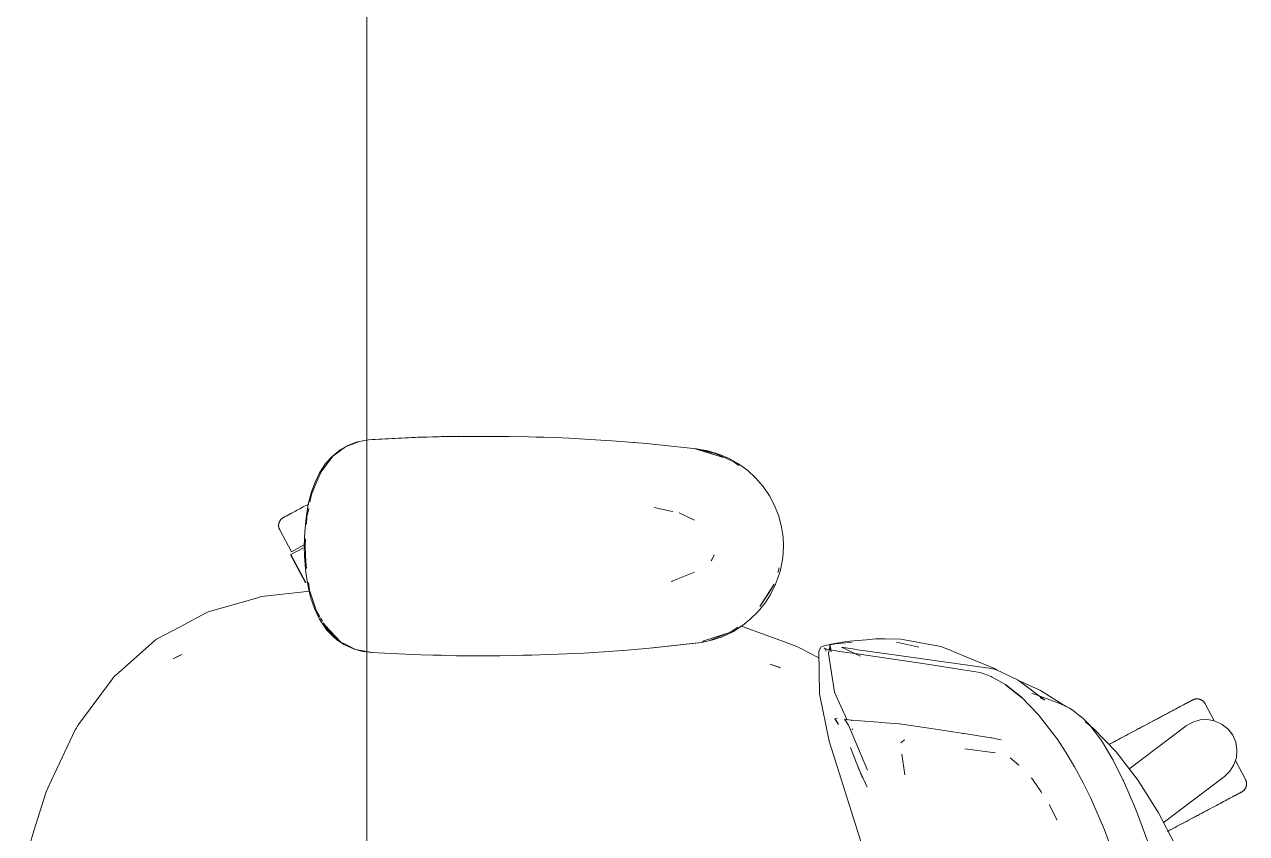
# Model space of a CAD drawing. Header units: millimetres. Extents: x 79795 to 317870, y -36033 to 97293.
# Drawn here: x 228695 to 229234, y 33318 to 33676 of the extents above; entities that cross this region are included whole.
import ezdxf

# ---------------------------------------------------------------- set-up
doc = ezdxf.new("R2010")
doc.units = ezdxf.units.MM
doc.header["$MEASUREMENT"] = 0
doc.layers.add('G-IMPT', color=8, linetype='CONTINUOUS', lineweight=9)
doc.layers.add('I-FURN', color=8, linetype='CONTINUOUS', lineweight=9)

msp = doc.modelspace()

# ---------------------------------------------------------------- linework, layer by layer
at = {"layer": 'G-IMPT'}
for p, q in [((228846.5, 33492.26), (228844.85, 33492.01)), ((228868.28, 33493.35), (228846.5, 33492.26)), ((228867.07, 33493.31), (228846.5, 33492.26)), ((228846.5, 33492.26), (228848.1, 33492.38)), ((228868.28, 33493.35), (228848.1, 33492.38)), ((228888.47, 33493.82), (228867.07, 33493.31)), ((228878.63, 33493.65), (228867.07, 33493.31)), ((228867.07, 33493.31), (228868.28, 33493.35)), ((228888.47, 33493.82), (228868.28, 33493.35)), ((228878.63, 33493.65), (228897.86, 33493.86)), ((228888.47, 33493.82), (228878.63, 33493.65)), ((228908.65, 33493.77), (228878.63, 33493.65)), ((228886.43, 33493.79), (228884.52, 33493.72)), ((228888.47, 33493.78), (228886.43, 33493.79)), ((228908.65, 33493.77), (228888.47, 33493.82)), ((228908.65, 33493.77), (228897.86, 33493.86)), ((228908.65, 33493.77), (228917.07, 33493.6)), ((228928.83, 33493.22), (228917.07, 33493.6)), ((228922.01, 33493.47), (228920.51, 33493.48)), ((228923.94, 33493.36), (228922.01, 33493.47)), ((228928.83, 33493.22), (228934.85, 33492.96)), ((228948.99, 33492.15), (228934.85, 33492.96)), ((228954.08, 33491.83), (228948.99, 33492.15)), ((228834.03, 33487.85), (228830.29, 33484.77)), ((228836.44, 33489.14), (228830.81, 33484.97)), ((228837.47, 33489.8), (228834.03, 33487.85)), ((228842.63, 33491.55), (228836.44, 33489.14)), ((228837.47, 33489.8), (228841.11, 33491.2)), ((228842.45, 33491.57), (228841.11, 33491.2)), ((228842.45, 33491.57), (228844.85, 33492.01)), ((228842.63, 33491.55), (228845.8, 33492.03)), ((228954.08, 33491.83), (228969.14, 33490.58)), ((228962.26, 33491.18), (228963.94, 33491.01)), ((228969.14, 33490.58), (228973.27, 33490.23)), ((228973.27, 33490.23), (228991.19, 33488.33)), ((228990.68, 33488.33), (229003.14, 33484.5)), ((228990.68, 33488.33), (228993.99, 33487.41)), ((228991.19, 33488.33), (228996.24, 33487.43)), ((228999.65, 33486.28), (228991.24, 33488.2)), ((229003.14, 33484.5), (228993.99, 33487.41)), ((229001.1, 33485.97), (228996.24, 33487.43)), ((228824.97, 33477.68), (228827.62, 33481.73)), ((228830.81, 33484.97), (228825.6, 33478.18)), ((228827.62, 33481.73), (228830.29, 33484.77)), ((228999.65, 33486.28), (229007.71, 33482.55)), ((229005.34, 33484.16), (229001.1, 33485.97)), ((229005.34, 33484.16), (229009.78, 33481.64)), ((229009.82, 33480.95), (229007.71, 33482.55)), ((229013.86, 33478.65), (229009.78, 33481.64)), ((228824.97, 33477.68), (228822.99, 33473.61)), ((228825.6, 33478.18), (228823.76, 33473.79)), ((229013.86, 33478.65), (229017.3, 33475.48)), ((228821.4, 33469.28), (228822.99, 33473.61)), ((228821.43, 33468.16), (228823.76, 33473.79)), ((229020.62, 33471.65), (229017.3, 33475.48)), ((229023.45, 33467.48), (229020.62, 33471.65)), ((228821.4, 33469.28), (228819.97, 33463.8)), ((228821.43, 33468.16), (228820.72, 33464.7)), ((229023.45, 33467.48), (229025.64, 33463.32)), ((228818.97, 33457.86), (228819.97, 33463.8)), ((228820.16, 33461.95), (228819.39, 33458.2)), ((228972.48, 33462.36), (228979.91, 33460.79)), ((228980.8, 33460.55), (228979.91, 33460.79)), ((228990.31, 33456.75), (228983.53, 33460.02)), ((229025.64, 33463.32), (229027.48, 33458.6)), ((228818.97, 33457.86), (228818.41, 33451.71)), ((228819.39, 33458.2), (228819.19, 33455)), ((229028.74, 33453.74), (229027.48, 33458.6)), ((228818.23, 33445.38), (228818.41, 33451.71)), ((229028.74, 33453.74), (229029.39, 33449.22)), ((229029.56, 33445.38), (229029.39, 33449.22)), ((228818.32, 33440.87), (228818.23, 33445.38)), ((228818.79, 33448.48), (228818.6, 33445.38)), ((228818.83, 33438.21), (228818.6, 33445.38)), ((229029.56, 33445.38), (229029.26, 33440.34)), ((228818.32, 33440.87), (228818.89, 33433.55)), ((228818.83, 33438.21), (228819.22, 33435.43)), ((228997.93, 33439.33), (228997.63, 33438.88)), ((228998.94, 33441.55), (228997.93, 33439.33)), ((229029.26, 33440.34), (229028.38, 33435.39)), ((228820.01, 33426.79), (228818.89, 33433.55)), ((228979.98, 33429.66), (228990.4, 33433.8)), ((229026.11, 33428.49), (229027.82, 33433.26)), ((229027.02, 33433.7), (229027.64, 33435.73)), ((229028.38, 33435.39), (229027.82, 33433.26)), ((228820.1, 33429.24), (228820.56, 33425.95)), ((228979.98, 33429.66), (228980.8, 33429.82)), ((229025.46, 33428.58), (229019.14, 33418.63)), ((229025.46, 33428.58), (229023.3, 33424.9)), ((229026.11, 33428.49), (229023.86, 33423.98)), ((228797.14, 33422.39), (228775.79, 33416.39)), ((228797.14, 33422.39), (228799.4, 33423.03)), ((228820.68, 33425.45), (228799.4, 33423.03)), ((228820.99, 33422.87), (228820.01, 33426.79)), ((228820.56, 33425.95), (228823.59, 33416.56)), ((228820.99, 33422.87), (228822.72, 33417.78)), ((229023.3, 33424.9), (229019.14, 33418.63)), ((229023.86, 33423.98), (229021.6, 33420.43)), ((228822.72, 33417.78), (228824.93, 33413.14)), ((229018.41, 33416.45), (229021.6, 33420.43)), ((228774.68, 33415.79), (228763.44, 33409.78)), ((228775.79, 33416.39), (228774.68, 33415.79)), ((228823.59, 33416.56), (228825.05, 33414.11)), ((228824.93, 33413.14), (228825.74, 33411.77)), ((228825.33, 33413.64), (228826.2, 33412.2)), ((228828.18, 33408.31), (228825.74, 33411.77)), ((228826.67, 33411.41), (228828.55, 33408.26)), ((229014.8, 33412.9), (229011.5, 33410.28)), ((229018.41, 33416.45), (229014.8, 33412.9)), ((228763.44, 33409.78), (228753.01, 33404.2)), ((228827.36, 33410.34), (228828.64, 33408.87)), ((228827.36, 33410.34), (228834.26, 33402.95)), ((228831.05, 33405.27), (228828.18, 33408.31)), ((228828.55, 33408.26), (228834.26, 33402.95)), ((228828.77, 33408.72), (228831.85, 33405.19)), ((229005.85, 33407.16), (228993.99, 33403.34)), ((229003.14, 33406.26), (228993.99, 33403.34)), ((228996.63, 33403.55), (229004.81, 33406.75)), ((229007.17, 33407.55), (229002.59, 33405.36)), ((229005.85, 33407.16), (229003.14, 33406.26)), ((229005.85, 33407.16), (229009.43, 33409.58)), ((229007.17, 33407.55), (229011.5, 33410.28)), ((229010.6, 33410.16), (229029.54, 33403.22)), ((228737.56, 33390.59), (228752.34, 33403.61)), ((228752.34, 33403.61), (228753.01, 33404.2)), ((228831.05, 33405.27), (228832.37, 33404.13)), ((228834.26, 33402.95), (228831.85, 33405.19)), ((228835.59, 33401.93), (228832.37, 33404.13)), ((228836.5, 33401.85), (228834.26, 33402.95)), ((228835.59, 33401.93), (228839.91, 33399.94)), ((228836.5, 33401.85), (228840.76, 33399.75)), ((228972.06, 33400.41), (228960.66, 33399.42)), ((228993.5, 33402.76), (228970.54, 33400.3)), ((228970.54, 33400.3), (228990.68, 33402.43)), ((228993.5, 33402.76), (228972.06, 33400.41)), ((228993.5, 33402.76), (228990.68, 33402.43)), ((228993.5, 33402.76), (228998.46, 33403.91)), ((228993.57, 33402.97), (228996.63, 33403.55)), ((229002.59, 33405.36), (228998.46, 33403.91)), ((229029.54, 33403.22), (229035.51, 33401.03)), ((229037.27, 33400.11), (229035.51, 33401.03)), ((229046.09, 33400.68), (229045.72, 33400.19)), ((229046.63, 33401), (229046.09, 33400.68)), ((229046.63, 33401), (229048.49, 33401.55)), ((229051.77, 33402.09), (229048.49, 33401.55)), ((229050.1, 33401.49), (229049.41, 33397.91)), ((229052.18, 33402.35), (229049.86, 33401.9)), ((229050.58, 33398.62), (229049.86, 33401.9)), ((229050.58, 33398.62), (229050.1, 33401.49)), ((229051.77, 33402.09), (229052.38, 33402.16)), ((229056.43, 33403.16), (229052.18, 33402.35)), ((229052.38, 33402.16), (229057.07, 33402.68)), ((229055.19, 33400.76), (229063.6, 33396.78)), ((229055.19, 33400.76), (229056.06, 33400.62)), ((229061.08, 33399.79), (229056.06, 33400.62)), ((229056.9, 33403.2), (229056.43, 33403.16)), ((229056.9, 33403.2), (229066.23, 33404)), ((229057.07, 33402.68), (229059.66, 33402.89)), ((229066.23, 33404), (229070.18, 33404.35)), ((229074.35, 33404.34), (229070.18, 33404.35)), ((229081.32, 33404.32), (229074.35, 33404.34)), ((229079.46, 33402.91), (229088.76, 33400.86)), ((229081.32, 33404.32), (229099.02, 33401.08)), ((229088.76, 33400.86), (229089.34, 33400.71)), ((229099.02, 33401.08), (229102.88, 33399.49)), ((228760.31, 33395.59), (228764.2, 33397.54)), ((228760.31, 33395.59), (228762.61, 33396.76)), ((228762.61, 33396.76), (228764.2, 33397.54)), ((228843.87, 33398.88), (228839.91, 33399.94)), ((228840.76, 33399.75), (228845.8, 33398.81)), ((228845.8, 33398.63), (228843.87, 33398.88)), ((228845.8, 33398.81), (228848.1, 33398.38)), ((228847.88, 33398.38), (228845.8, 33398.63)), ((228853.54, 33398.09), (228847.88, 33398.38)), ((228853.54, 33398.09), (228866.1, 33397.48)), ((228869.65, 33397.35), (228866.1, 33397.48)), ((228885.32, 33396.98), (228869.65, 33397.35)), ((228873.05, 33397.3), (228876.37, 33397.15)), ((228878.59, 33397.15), (228876.37, 33397.15)), ((228885.32, 33396.98), (228889.83, 33396.92)), ((228889.83, 33396.92), (228904.54, 33396.93)), ((228910.01, 33397), (228904.54, 33396.93)), ((228910.01, 33397), (228922.32, 33397.3)), ((228916.79, 33397.14), (228914.71, 33397.14)), ((228918.45, 33397.22), (228916.79, 33397.14)), ((228930.2, 33397.59), (228922.32, 33397.3)), ((228930.2, 33397.59), (228941.5, 33398.13)), ((228950.38, 33398.69), (228941.5, 33398.13)), ((228950.38, 33398.69), (228960.66, 33399.42)), ((228952.42, 33398.83), (228950.51, 33398.74)), ((228952.42, 33398.83), (228953.83, 33398.96)), ((229045.18, 33395.96), (229037.27, 33400.11)), ((229045.11, 33399.15), (229045.72, 33400.19)), ((229045.49, 33380.17), (229045.11, 33399.15)), ((229045.59, 33399.56), (229045.72, 33400.19)), ((229045.59, 33399.56), (229045.69, 33400.11)), ((229045.72, 33400.19), (229045.69, 33400.11)), ((229047.98, 33399.96), (229047.48, 33400.35)), ((229048.58, 33399.8), (229047.48, 33400.35)), ((229048.58, 33399.8), (229047.96, 33399.96)), ((229047.96, 33399.96), (229054.22, 33398.86)), ((229047.98, 33399.96), (229048.3, 33399.42)), ((229048.38, 33398.92), (229048.3, 33399.42)), ((229052.12, 33380.87), (229049.41, 33397.91)), ((229054.22, 33398.86), (229062.08, 33397.74)), ((229061.08, 33399.79), (229062.38, 33399.57)), ((229062.08, 33397.74), (229092.95, 33393.19)), ((229073.04, 33398.13), (229062.38, 33399.57)), ((229073.04, 33398.13), (229120.26, 33391.46)), ((229106.24, 33398.1), (229102.88, 33399.49)), ((229122.69, 33391.3), (229106.24, 33398.1)), ((228737.56, 33390.59), (228734.3, 33387.72)), ((229028.24, 33391.62), (229023.77, 33393.26)), ((229023.77, 33393.26), (229027.65, 33391.88)), ((229028.24, 33391.62), (229027.65, 33391.88)), ((229092.95, 33393.19), (229108.72, 33390.8)), ((229116.39, 33389.5), (229108.72, 33390.8)), ((229120.26, 33391.46), (229123.25, 33390.81)), ((229123.86, 33390.53), (229122.69, 33391.3)), ((229126.61, 33389.25), (229123.25, 33390.81)), ((228719, 33367.26), (228733.57, 33386.75)), ((228733.57, 33386.75), (228734.3, 33387.72)), ((229116.39, 33389.5), (229121.18, 33387.74)), ((229121.6, 33387.53), (229121.18, 33387.74)), ((229127.44, 33384.24), (229121.6, 33387.53)), ((229126.61, 33389.25), (229133.14, 33386.21)), ((229127.44, 33384.24), (229134.4, 33378.82)), ((229144.84, 33377.27), (229133.14, 33386.21)), ((229134.32, 33385.54), (229142.95, 33381.56)), ((229045.49, 33380.17), (229049.69, 33359.21)), ((229052.12, 33380.87), (229057.74, 33368.52)), ((229134.61, 33378.52), (229127.66, 33383.92)), ((229127.66, 33383.92), (229131.04, 33381.33)), ((229134.61, 33378.52), (229131.04, 33381.33)), ((229139.18, 33380.5), (229151.09, 33375.99)), ((229142.95, 33381.56), (229154.4, 33374.43)), ((229142.14, 33370.92), (229134.4, 33378.82)), ((229144.84, 33377.27), (229142.81, 33378.43)), ((229153.32, 33374.92), (229151.09, 33375.99)), ((229155.76, 33373.74), (229153.32, 33374.92)), ((229156.89, 33373.13), (229155.76, 33373.74)), ((229052.27, 33369.04), (229052.33, 33369.06)), ((229052.27, 33369.04), (229053.86, 33366.58)), ((229053.2, 33369.33), (229052.33, 33369.06)), ((229053.86, 33366.58), (229052.33, 33369.06)), ((229052.33, 33369.06), (229053.82, 33366.59)), ((229057.19, 33368.75), (229056.47, 33369.03)), ((229056.47, 33369.03), (229058.23, 33366.36)), ((229057.19, 33368.75), (229057.2, 33368.74)), ((229059.58, 33368.45), (229057.2, 33368.74)), ((229059.58, 33368.45), (229059.67, 33368.44)), ((229063.54, 33368.15), (229059.67, 33368.44)), ((229071.4, 33367.58), (229063.54, 33368.15)), ((229142.14, 33370.92), (229150.16, 33360.49)), ((229156.89, 33373.13), (229161.76, 33369.26)), ((229161.76, 33369.26), (229164.65, 33366.24)), ((228717.18, 33364.2), (228707.91, 33344.56)), ((228717.18, 33364.2), (228717.6, 33364.91)), ((228718.54, 33366.49), (228717.6, 33364.91)), ((228719, 33367.26), (228718.54, 33366.49)), ((229058.23, 33366.36), (229066.67, 33346.39)), ((229059.68, 33364.65), (229060.12, 33364.38)), ((229072.39, 33367.51), (229071.4, 33367.58)), ((229080.63, 33366.89), (229072.39, 33367.51)), ((229080.63, 33366.89), (229080.71, 33366.88)), ((229094.78, 33364.85), (229080.71, 33366.88)), ((229094.78, 33364.85), (229108.14, 33362.74)), ((229108.14, 33362.74), (229108.65, 33362.66)), ((229109.26, 33362.56), (229108.65, 33362.66)), ((229166.32, 33364.82), (229162.65, 33367.82)), ((229164.65, 33366.24), (229169.37, 33360.11)), ((229166.32, 33364.82), (229176.28, 33354.53)), ((229065.68, 33308.97), (229049.69, 33359.21)), ((229081.37, 33358.5), (229083.01, 33359.78)), ((229109.26, 33362.56), (229120.98, 33360.76)), ((229120.98, 33360.76), (229121.45, 33360.69)), ((229123.43, 33360.26), (229121.45, 33360.69)), ((229125.6, 33359.8), (229123.43, 33360.26)), ((229150.33, 33360.23), (229150.16, 33360.49)), ((229154.21, 33354.13), (229150.33, 33360.23)), ((229169.37, 33360.11), (229170.23, 33358.82)), ((229174.96, 33350.82), (229170.23, 33358.82)), ((229062.37, 33348.02), (229059.11, 33356.49)), ((229081.72, 33353.55), (229083.12, 33344.39)), ((229081.72, 33353.55), (229081.77, 33353.21)), ((229109.56, 33355.88), (229122.91, 33354.1)), ((229122.91, 33354.1), (229122.44, 33354.25)), ((229133.41, 33348.6), (229129.5, 33351.94)), ((229154.21, 33354.13), (229157.98, 33347.9)), ((229186.09, 33341.92), (229176.28, 33354.53)), ((229064.39, 33343.12), (229062.36, 33348.23)), ((229062.36, 33348.23), (229064.39, 33343.11)), ((229062.37, 33348.02), (229064.39, 33343.12)), ((229161.55, 33341.11), (229157.98, 33347.9)), ((229175.27, 33350.22), (229174.96, 33350.82)), ((229175.27, 33350.22), (229179.27, 33342.21)), ((228704.29, 33336.88), (228707.48, 33343.64)), ((228707.91, 33344.56), (228707.48, 33343.64)), ((229063.39, 33345.65), (229066.44, 33338.93)), ((229139.68, 33341.97), (229138.93, 33343.07)), ((229139.68, 33341.97), (229143.18, 33336.84)), ((229161.55, 33341.11), (229164.94, 33334.39)), ((229179.49, 33341.77), (229179.27, 33342.21)), ((229179.49, 33341.77), (229184.26, 33330.81)), ((229195.06, 33327.63), (229186.09, 33341.92)), ((228704.29, 33336.88), (228698.97, 33319.61)), ((229143.18, 33336.84), (229143.57, 33336.26)), ((229146.71, 33331.36), (229150.25, 33324.39)), ((229171.11, 33320.16), (229164.94, 33334.39)), ((229184.26, 33330.81), (229185.74, 33327.13)), ((229191.34, 33312.06), (229185.74, 33327.13)), ((229202.15, 33313.85), (229195.06, 33327.63)), ((228698.97, 33319.61), (228694.78, 33306)), ((229176.57, 33305.28), (229171.11, 33320.16))]:
    msp.add_line(p, q, dxfattribs=at)
at = {"layer": 'I-FURN'}
for p, q in [((228845.8, 32609.83), (228845.8, 34209.83)), ((228845.8, 34209.83), (228845.8, 32609.83)), ((228811.87, 33459.49), (228812.35, 33459.74)), ((228812.62, 33459.89), (228812.12, 33459.62)), ((228812.35, 33459.74), (228812.86, 33460.02)), ((228813.16, 33460.17), (228812.62, 33459.89)), ((228812.86, 33460.02), (228813.42, 33460.31)), ((228813.73, 33460.47), (228813.16, 33460.17)), ((228813.42, 33460.31), (228814, 33460.62)), ((228814.33, 33460.79), (228813.73, 33460.47)), ((228814.96, 33461.13), (228814.33, 33460.79)), ((228815.63, 33461.48), (228814.96, 33461.13)), ((228816.32, 33461.85), (228815.63, 33461.48)), ((228817.04, 33462.24), (228816.32, 33461.85)), ((228817.79, 33462.64), (228817.04, 33462.24)), ((228818.57, 33463.05), (228817.79, 33462.64)), ((228819.37, 33463.47), (228818.57, 33463.05)), ((228820.19, 33463.91), (228819.37, 33463.47)), ((228806.89, 33454.54), (228806.9, 33454.7)), ((228806.89, 33454.38), (228806.89, 33454.54)), ((228806.89, 33454.22), (228806.89, 33454.38)), ((228806.9, 33454.7), (228806.91, 33454.86)), ((228806.91, 33454.86), (228806.93, 33455.02)), ((228806.93, 33455.02), (228806.96, 33455.18)), ((228806.96, 33455.18), (228806.99, 33455.34)), ((228806.99, 33455.34), (228807.03, 33455.5)), ((228807.03, 33455.5), (228807.08, 33455.65)), ((228807.08, 33455.65), (228807.13, 33455.8)), ((228807.13, 33455.8), (228807.19, 33455.95)), ((228807.19, 33455.95), (228807.26, 33456.1)), ((228807.26, 33456.1), (228807.33, 33456.25)), ((228807.33, 33456.25), (228807.4, 33456.39)), ((228807.4, 33456.39), (228807.48, 33456.53)), ((228807.48, 33456.53), (228807.57, 33456.66)), ((228807.57, 33456.66), (228807.66, 33456.8)), ((228807.66, 33456.8), (228807.76, 33456.92)), ((228807.76, 33456.92), (228807.86, 33457.05)), ((228807.86, 33457.05), (228807.97, 33457.17)), ((228807.97, 33457.17), (228808.08, 33457.28)), ((228808.08, 33457.28), (228808.2, 33457.39)), ((228808.2, 33457.39), (228808.32, 33457.5)), ((228808.32, 33457.5), (228808.45, 33457.6)), ((228808.45, 33457.6), (228808.58, 33457.7)), ((228808.58, 33457.7), (228808.71, 33457.79)), ((228808.71, 33457.79), (228808.85, 33457.87)), ((228808.85, 33457.87), (228808.99, 33457.95)), ((228808.99, 33457.95), (228809.02, 33457.97)), ((228809.02, 33457.97), (228809.04, 33457.99)), ((228809.03, 33457.98), (228809.02, 33457.97)), ((228809.07, 33458), (228809.03, 33457.98)), ((228809.04, 33457.99), (228809.11, 33458.02)), ((228809.15, 33458.04), (228809.07, 33458)), ((228809.11, 33458.02), (228809.21, 33458.07)), ((228809.28, 33458.11), (228809.15, 33458.04)), ((228809.21, 33458.07), (228809.35, 33458.15)), ((228809.44, 33458.19), (228809.28, 33458.11)), ((228809.35, 33458.15), (228809.53, 33458.24)), ((228809.64, 33458.3), (228809.44, 33458.19)), ((228809.53, 33458.24), (228809.75, 33458.36)), ((228809.88, 33458.43), (228809.64, 33458.3)), ((228809.75, 33458.36), (228810, 33458.5)), ((228810.16, 33458.58), (228809.88, 33458.43)), ((228810, 33458.5), (228810.3, 33458.65)), ((228810.48, 33458.75), (228810.16, 33458.58)), ((228810.3, 33458.65), (228810.64, 33458.83)), ((228810.83, 33458.94), (228810.48, 33458.75)), ((228810.64, 33458.83), (228811.01, 33459.03)), ((228811.23, 33459.15), (228810.83, 33458.94)), ((228811.01, 33459.03), (228811.42, 33459.25)), ((228811.66, 33459.37), (228811.23, 33459.15)), ((228811.42, 33459.25), (228811.87, 33459.49)), ((228812.12, 33459.62), (228811.66, 33459.37)), ((228806.9, 33454.06), (228806.89, 33454.22)), ((228806.92, 33453.9), (228806.9, 33454.06)), ((228806.94, 33453.74), (228806.92, 33453.9)), ((228806.97, 33453.58), (228806.94, 33453.74)), ((228807.01, 33453.42), (228806.97, 33453.58)), ((228807.05, 33453.27), (228807.01, 33453.42)), ((228807.1, 33453.12), (228807.05, 33453.27)), ((228807.16, 33452.96), (228807.1, 33453.12)), ((228807.22, 33452.81), (228807.16, 33452.96)), ((228807.29, 33452.67), (228807.22, 33452.81)), ((228807.36, 33452.52), (228807.29, 33452.67)), ((228807.36, 33452.52), (228812.51, 33442.84)), ((228812.32, 33441.61), (228817.62, 33444.42)), ((228812.51, 33442.84), (228818.14, 33445.83)), ((228812.15, 33441.52), (228818.73, 33429.16)), ((228818.9, 33429.25), (228812.32, 33441.61)), ((228818.99, 33429.3), (228818.9, 33429.25)), ((229203.19, 33373.78), (229202.48, 33373.4)), ((229203.87, 33374.14), (229203.19, 33373.78)), ((229204.51, 33374.48), (229203.87, 33374.14)), ((229205.13, 33374.81), (229204.51, 33374.48)), ((229205.72, 33375.12), (229205.13, 33374.81)), ((229205.4, 33374.95), (229205.97, 33375.26)), ((229206.27, 33375.41), (229205.72, 33375.12)), ((229205.97, 33375.26), (229206.51, 33375.54)), ((229206.78, 33375.69), (229206.27, 33375.41)), ((229206.51, 33375.54), (229207.01, 33375.81)), ((229207.27, 33375.94), (229206.78, 33375.69)), ((229207.01, 33375.81), (229207.47, 33376.06)), ((229207.71, 33376.18), (229207.27, 33375.94)), ((229207.47, 33376.06), (229207.9, 33376.28)), ((229208.12, 33376.4), (229207.71, 33376.18)), ((229207.9, 33376.28), (229208.3, 33376.49)), ((229208.49, 33376.6), (229208.12, 33376.4)), ((229208.3, 33376.49), (229208.65, 33376.68)), ((229208.83, 33376.78), (229208.49, 33376.6)), ((229208.65, 33376.68), (229208.97, 33376.85)), ((229209.13, 33376.93), (229208.83, 33376.78)), ((229208.97, 33376.85), (229209.25, 33377)), ((229209.39, 33377.07), (229209.13, 33376.93)), ((229209.25, 33377), (229209.49, 33377.13)), ((229209.6, 33377.19), (229209.39, 33377.07)), ((229209.49, 33377.13), (229209.69, 33377.23)), ((229209.78, 33377.28), (229209.6, 33377.19)), ((229209.69, 33377.23), (229209.85, 33377.32)), ((229209.92, 33377.36), (229209.78, 33377.28)), ((229209.85, 33377.32), (229209.98, 33377.39)), ((229210.03, 33377.41), (229209.92, 33377.36)), ((229209.98, 33377.39), (229210.06, 33377.43)), ((229210.09, 33377.44), (229210.03, 33377.41)), ((229210.06, 33377.43), (229210.1, 33377.45)), ((229210.11, 33377.45), (229210.09, 33377.44)), ((229210.1, 33377.45), (229210.11, 33377.45)), ((229210.11, 33377.45), (229210.25, 33377.53)), ((229210.25, 33377.53), (229210.4, 33377.59)), ((229210.4, 33377.59), (229210.55, 33377.65)), ((229210.55, 33377.65), (229210.7, 33377.71)), ((229210.7, 33377.71), (229210.85, 33377.76)), ((229210.85, 33377.76), (229211.01, 33377.8)), ((229211.01, 33377.8), (229211.16, 33377.84)), ((229211.16, 33377.84), (229211.32, 33377.87)), ((229211.32, 33377.87), (229211.48, 33377.89)), ((229211.48, 33377.89), (229211.64, 33377.91)), ((229211.64, 33377.91), (229211.8, 33377.92)), ((229211.8, 33377.92), (229211.96, 33377.93)), ((229211.96, 33377.93), (229212.12, 33377.92)), ((229212.12, 33377.92), (229212.28, 33377.92)), ((229212.28, 33377.92), (229212.45, 33377.9)), ((229212.45, 33377.9), (229212.61, 33377.88)), ((229212.61, 33377.88), (229212.76, 33377.85)), ((229212.76, 33377.85), (229212.92, 33377.82)), ((229212.92, 33377.82), (229213.08, 33377.78)), ((229213.08, 33377.78), (229213.23, 33377.73)), ((229213.23, 33377.73), (229213.38, 33377.68)), ((229213.38, 33377.68), (229213.53, 33377.62)), ((229213.53, 33377.62), (229213.68, 33377.56)), ((229213.68, 33377.56), (229213.83, 33377.49)), ((229213.83, 33377.49), (229213.97, 33377.41)), ((229213.97, 33377.41), (229214.11, 33377.33)), ((229214.11, 33377.33), (229214.24, 33377.24)), ((229214.24, 33377.24), (229214.38, 33377.15)), ((229214.38, 33377.15), (229214.5, 33377.05)), ((229214.5, 33377.05), (229214.63, 33376.95)), ((229214.63, 33376.95), (229214.75, 33376.84)), ((229214.75, 33376.84), (229214.86, 33376.73)), ((229214.86, 33376.73), (229214.98, 33376.61)), ((229214.98, 33376.61), (229215.08, 33376.49)), ((229215.08, 33376.49), (229215.18, 33376.36)), ((229215.18, 33376.36), (229215.28, 33376.24)), ((229215.28, 33376.24), (229215.37, 33376.1)), ((229215.37, 33376.1), (229215.46, 33375.97)), ((229215.46, 33375.97), (229215.54, 33375.83)), ((229215.54, 33375.83), (229215.56, 33375.79)), ((229219.59, 33368.2), (229215.56, 33375.79)), ((229191.65, 33367.64), (229192.62, 33368.16)), ((229193.13, 33368.43), (229192.18, 33367.92)), ((229192.62, 33368.16), (229193.57, 33368.66)), ((229194.08, 33368.93), (229193.13, 33368.43)), ((229193.57, 33368.66), (229194.51, 33369.16)), ((229195.01, 33369.43), (229194.08, 33368.93)), ((229194.51, 33369.16), (229195.43, 33369.65)), ((229195.92, 33369.91), (229195.01, 33369.43)), ((229195.43, 33369.65), (229196.33, 33370.13)), ((229196.82, 33370.39), (229195.92, 33369.91)), ((229196.33, 33370.13), (229197.22, 33370.6)), ((229197.69, 33370.85), (229196.82, 33370.39)), ((229197.22, 33370.6), (229198.09, 33371.07)), ((229198.55, 33371.31), (229197.69, 33370.85)), ((229198.09, 33371.07), (229198.94, 33371.52)), ((229199.39, 33371.75), (229198.55, 33371.31)), ((229200.2, 33372.19), (229199.39, 33371.75)), ((229200.98, 33372.6), (229200.2, 33372.19)), ((229201.75, 33373.01), (229200.98, 33372.6)), ((229202.48, 33373.4), (229201.75, 33373.01)), ((229210.13, 33367.7), (229213.37, 33368.64)), ((229213.37, 33368.64), (229216.74, 33368.78)), ((229216.74, 33368.78), (229220.05, 33368.11)), ((229220.05, 33368.11), (229223.1, 33366.67)), ((229181.69, 33362.35), (229182.69, 33362.88)), ((229181.9, 33346.93), (229207.21, 33366.01)), ((229183.23, 33363.16), (229182.23, 33362.63)), ((229182.69, 33362.88), (229183.69, 33363.41)), ((229184.23, 33363.7), (229183.23, 33363.16)), ((229183.69, 33363.41), (229184.7, 33363.94)), ((229185.24, 33364.23), (229184.23, 33363.7)), ((229184.7, 33363.94), (229185.7, 33364.48)), ((229186.24, 33364.77), (229185.24, 33364.23)), ((229185.7, 33364.48), (229186.71, 33365.01)), ((229187.25, 33365.3), (229186.24, 33364.77)), ((229186.71, 33365.01), (229187.71, 33365.54)), ((229188.25, 33365.83), (229187.25, 33365.3)), ((229187.71, 33365.54), (229188.71, 33366.08)), ((229189.24, 33366.36), (229188.25, 33365.83)), ((229188.71, 33366.08), (229189.7, 33366.6)), ((229190.23, 33366.88), (229189.24, 33366.36)), ((229189.7, 33366.6), (229190.68, 33367.13)), ((229191.21, 33367.41), (229190.23, 33366.88)), ((229190.68, 33367.13), (229191.65, 33367.64)), ((229192.18, 33367.92), (229191.21, 33367.41)), ((229207.21, 33366.01), (229210.13, 33367.7)), ((229223.1, 33366.67), (229225.71, 33364.54)), ((229225.71, 33364.54), (229227.74, 33361.85)), ((229174.51, 33358.53), (229173.6, 33358.04)), ((229174.02, 33358.27), (229174.93, 33358.75)), ((229175.43, 33359.02), (229174.51, 33358.53)), ((229174.93, 33358.75), (229175.86, 33359.25)), ((229176.37, 33359.52), (229175.43, 33359.02)), ((229175.86, 33359.25), (229176.8, 33359.75)), ((229177.32, 33360.02), (229176.37, 33359.52)), ((229176.8, 33359.75), (229177.76, 33360.26)), ((229178.28, 33360.53), (229177.32, 33360.02)), ((229177.76, 33360.26), (229178.73, 33360.77)), ((229179.26, 33361.05), (229178.28, 33360.53)), ((229178.73, 33360.77), (229179.71, 33361.29)), ((229180.24, 33361.57), (229179.26, 33361.05)), ((229179.71, 33361.29), (229180.7, 33361.82)), ((229181.23, 33362.1), (229180.24, 33361.57)), ((229180.7, 33361.82), (229181.69, 33362.35)), ((229182.23, 33362.63), (229181.23, 33362.1)), ((229227.74, 33361.85), (229229.07, 33358.74)), ((229229.07, 33358.74), (229229.61, 33355.42)), ((229229.35, 33352.05), (229228.28, 33348.85)), ((229229.61, 33355.42), (229229.35, 33352.05)), ((229228.28, 33348.85), (229226.48, 33346)), ((229233.37, 33342.29), (229228.9, 33350.7)), ((229224.05, 33343.66), (229196.99, 33323.26)), ((229226.48, 33346), (229224.05, 33343.66)), ((229233.37, 33342.29), (229233.44, 33342.15)), ((229233.44, 33342.15), (229233.51, 33342)), ((229233.51, 33342), (229233.57, 33341.85)), ((229233.57, 33341.85), (229233.62, 33341.7)), ((229233.62, 33341.7), (229233.67, 33341.54)), ((229233.67, 33341.54), (229233.72, 33341.39)), ((229233.72, 33341.39), (229233.75, 33341.23)), ((229233.75, 33341.23), (229233.78, 33341.07)), ((229229.72, 33335.78), (229229.31, 33335.57)), ((229229.5, 33335.67), (229229.89, 33335.88)), ((229230.09, 33335.98), (229229.72, 33335.78)), ((229229.89, 33335.88), (229230.25, 33336.07)), ((229230.43, 33336.16), (229230.09, 33335.98)), ((229230.25, 33336.07), (229230.57, 33336.24)), ((229230.72, 33336.32), (229230.43, 33336.16)), ((229230.57, 33336.24), (229230.85, 33336.38)), ((229230.98, 33336.46), (229230.72, 33336.32)), ((229230.85, 33336.38), (229231.09, 33336.51)), ((229231.2, 33336.57), (229230.98, 33336.46)), ((229231.09, 33336.51), (229231.29, 33336.62)), ((229231.38, 33336.67), (229231.2, 33336.57)), ((229231.29, 33336.62), (229231.45, 33336.7)), ((229231.52, 33336.74), (229231.38, 33336.67)), ((229231.45, 33336.7), (229231.57, 33336.77)), ((229231.62, 33336.8), (229231.52, 33336.74)), ((229231.57, 33336.77), (229231.65, 33336.81)), ((229231.68, 33336.83), (229231.62, 33336.8)), ((229231.65, 33336.81), (229231.7, 33336.84)), ((229231.7, 33336.84), (229231.68, 33336.83)), ((229231.74, 33336.86), (229231.7, 33336.84)), ((229231.7, 33336.84), (229231.7, 33336.84)), ((229231.88, 33336.94), (229231.74, 33336.86)), ((229232.02, 33337.02), (229231.88, 33336.94)), ((229232.15, 33337.12), (229232.02, 33337.02)), ((229232.28, 33337.21), (229232.15, 33337.12)), ((229232.4, 33337.31), (229232.28, 33337.21)), ((229232.53, 33337.42), (229232.4, 33337.31)), ((229232.64, 33337.53), (229232.53, 33337.42)), ((229232.75, 33337.65), (229232.64, 33337.53)), ((229232.86, 33337.77), (229232.75, 33337.65)), ((229232.97, 33337.89), (229232.86, 33337.77)), ((229233.06, 33338.02), (229232.97, 33337.89)), ((229233.16, 33338.15), (229233.06, 33338.02)), ((229233.24, 33338.29), (229233.16, 33338.15)), ((229233.32, 33338.42), (229233.24, 33338.29)), ((229233.4, 33338.57), (229233.32, 33338.42)), ((229233.47, 33338.71), (229233.4, 33338.57)), ((229233.53, 33338.86), (229233.47, 33338.71)), ((229233.59, 33339.01), (229233.53, 33338.86)), ((229233.65, 33339.16), (229233.59, 33339.01)), ((229233.69, 33339.32), (229233.65, 33339.16)), ((229233.73, 33339.47), (229233.69, 33339.32)), ((229233.77, 33339.63), (229233.73, 33339.47)), ((229233.79, 33339.79), (229233.77, 33339.63)), ((229233.78, 33341.07), (229233.81, 33340.91)), ((229233.81, 33339.95), (229233.79, 33339.79)), ((229233.81, 33340.91), (229233.82, 33340.75)), ((229233.83, 33340.11), (229233.81, 33339.95)), ((229233.82, 33340.75), (229233.83, 33340.59)), ((229233.83, 33340.59), (229233.84, 33340.43)), ((229233.84, 33340.27), (229233.83, 33340.11)), ((229233.84, 33340.43), (229233.84, 33340.27)), ((229218.82, 33329.99), (229219.69, 33330.45)), ((229219.69, 33330.45), (229220.53, 33330.9)), ((229220.53, 33330.9), (229221.36, 33331.34)), ((229221.36, 33331.34), (229222.16, 33331.76)), ((229222.16, 33331.76), (229222.93, 33332.18)), ((229222.93, 33332.18), (229223.68, 33332.58)), ((229223.68, 33332.58), (229224.41, 33332.96)), ((229224.41, 33332.96), (229225.1, 33333.33)), ((229225.1, 33333.33), (229225.76, 33333.68)), ((229225.76, 33333.68), (229226.4, 33334.02)), ((229226.4, 33334.02), (229227, 33334.34)), ((229227.31, 33334.5), (229226.73, 33334.19)), ((229227, 33334.34), (229227.57, 33334.64)), ((229227.86, 33334.8), (229227.31, 33334.5)), ((229227.57, 33334.64), (229228.1, 33334.93)), ((229228.38, 33335.07), (229227.86, 33334.8)), ((229228.1, 33334.93), (229228.6, 33335.19)), ((229228.86, 33335.33), (229228.38, 33335.07)), ((229228.6, 33335.19), (229229.07, 33335.44)), ((229229.31, 33335.57), (229228.86, 33335.33)), ((229229.07, 33335.44), (229229.5, 33335.67)), ((229208.3, 33324.4), (229209.3, 33324.93)), ((229209.84, 33325.22), (229208.84, 33324.68)), ((229209.3, 33324.93), (229210.3, 33325.46)), ((229210.84, 33325.74), (229209.84, 33325.22)), ((229210.3, 33325.46), (229211.29, 33325.99)), ((229211.82, 33326.27), (229210.84, 33325.74)), ((229211.29, 33325.99), (229212.28, 33326.51)), ((229212.8, 33326.79), (229211.82, 33326.27)), ((229212.28, 33326.51), (229213.25, 33327.03)), ((229213.77, 33327.3), (229212.8, 33326.79)), ((229213.25, 33327.03), (229214.21, 33327.54)), ((229214.73, 33327.81), (229213.77, 33327.3)), ((229214.21, 33327.54), (229215.16, 33328.05)), ((229215.67, 33328.32), (229214.73, 33327.81)), ((229215.16, 33328.05), (229216.1, 33328.54)), ((229216.6, 33328.81), (229215.67, 33328.32)), ((229216.1, 33328.54), (229217.02, 33329.03)), ((229217.52, 33329.3), (229216.6, 33328.81)), ((229217.02, 33329.03), (229217.93, 33329.52)), ((229217.93, 33329.52), (229218.82, 33329.99)), ((229199.88, 33319.92), (229198.91, 33319.41)), ((229199.36, 33319.64), (229200.33, 33320.16)), ((229200.85, 33320.44), (229199.88, 33319.92)), ((229200.33, 33320.16), (229201.3, 33320.68)), ((229201.84, 33320.96), (229200.85, 33320.44)), ((229201.3, 33320.68), (229202.29, 33321.2)), ((229202.83, 33321.49), (229201.84, 33320.96)), ((229202.29, 33321.2), (229203.29, 33321.73)), ((229203.82, 33322.02), (229202.83, 33321.49)), ((229203.29, 33321.73), (229204.28, 33322.26)), ((229204.83, 33322.55), (229203.82, 33322.02)), ((229204.28, 33322.26), (229205.29, 33322.79)), ((229205.83, 33323.08), (229204.83, 33322.55)), ((229205.29, 33322.79), (229206.29, 33323.33)), ((229206.84, 33323.62), (229205.83, 33323.08)), ((229206.29, 33323.33), (229207.3, 33323.86)), ((229207.84, 33324.15), (229206.84, 33323.62)), ((229207.3, 33323.86), (229208.3, 33324.4)), ((229208.84, 33324.68), (229207.84, 33324.15))]:
    msp.add_line(p, q, dxfattribs=at)

doc.saveas('drawing.dxf')
